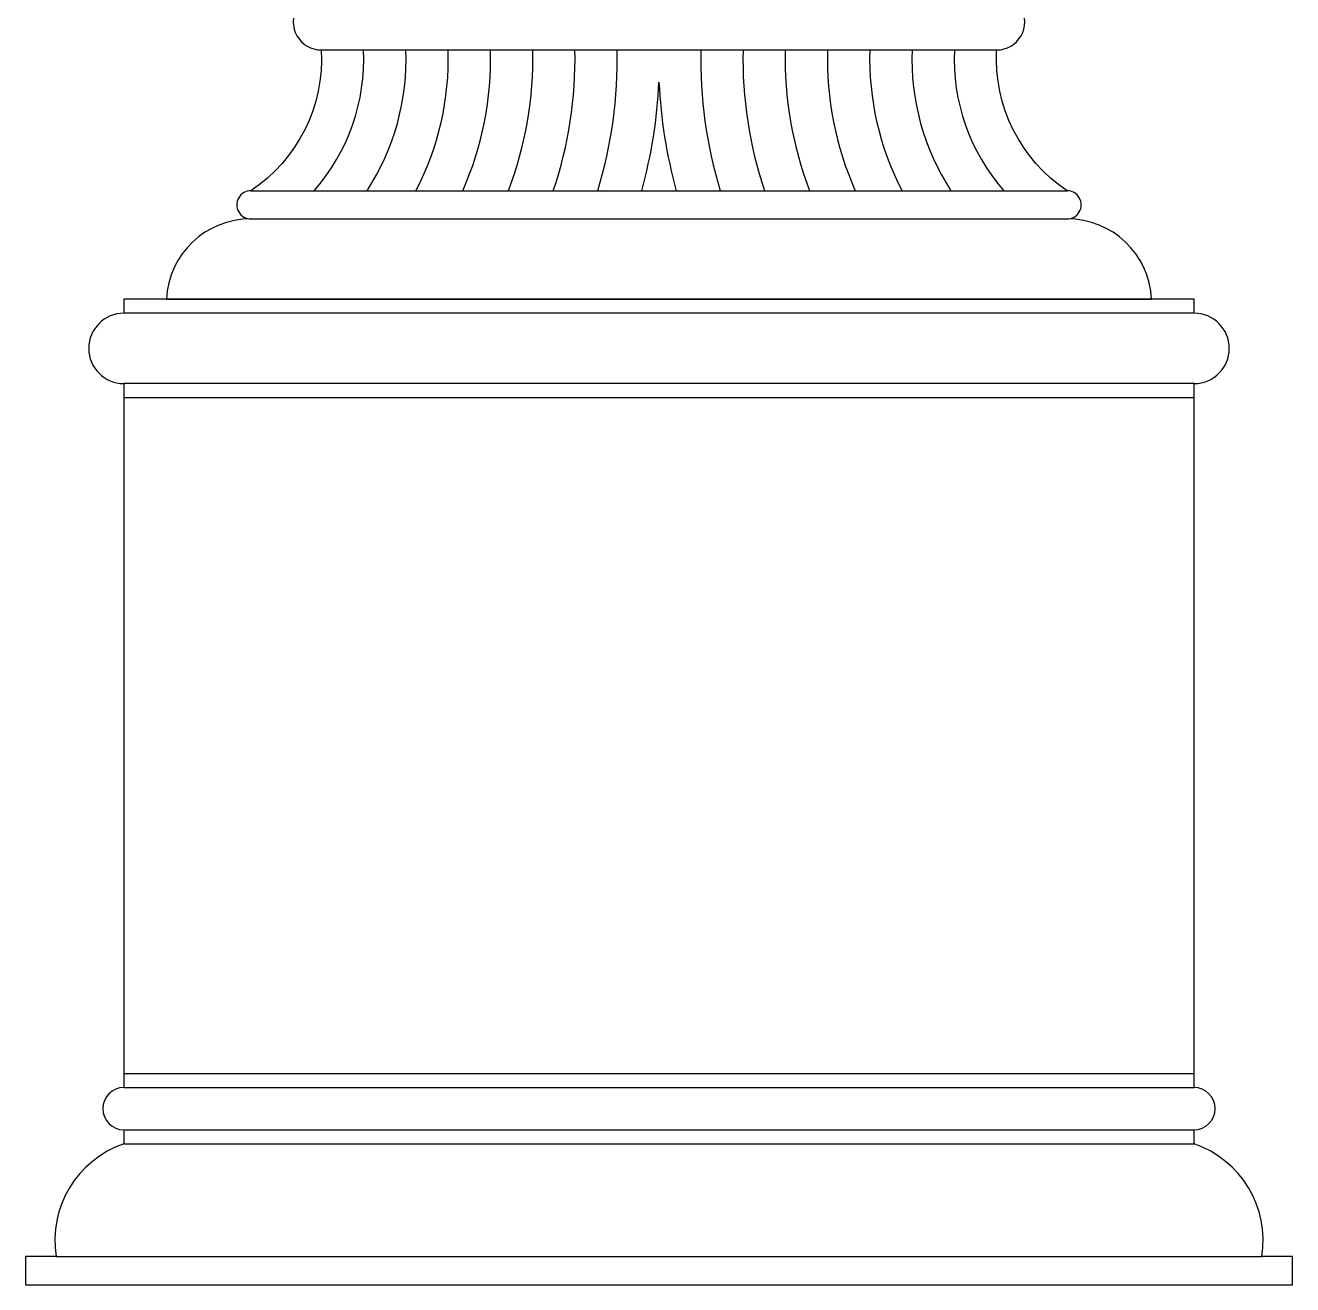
# Model space of a CAD drawing. Extents: x 15151 to 53333, y -36484 to -6005.
# Drawn here: x 43739 to 44268, y -14554 to -14028 of the extents above; entities that cross this region are included whole.
import ezdxf

# ---------------------------------------------------------------- set-up
doc = ezdxf.new("R2010")
doc.units = 0
doc.header["$MEASUREMENT"] = 0
for name, color, linetype in [('3', 3, 'CONTINUOUS'), ('4', 4, 'CONTINUOUS'), ('7', 7, 'CONTINUOUS')]:
    doc.layers.add(name, color=color, linetype=linetype)

# ---------------------------------------------------------------- blocks, each defined once
blk = doc.blocks.new('A$C79132812')
at = {"layer": '3'}
for p, q in [((210.2, 877), (689.8, 877)), ((160.2, 757), (740.41, 757)), ((100.27, 700), (799.73, 700)), ((830, 700), (100.27, 700)), ((830, 690), (70, 690)), ((830, 640), (70, 640)), ((70, 140), (830, 140)), ((70, 110), (830, 110)), ((70, 100), (830, 100)), ((21.85, 20), (878.15, 20))]:
    blk.add_line(p, q, dxfattribs=at)
for centre, radius, start, end in [((98.13, 870.71), 142.26, 318.79723, 2.53361), ((98.13, 870.71), 172.26, 327.04322, 2.09215), ((98.13, 870.71), 202.26, 332.3986, 1.78173), ((98.13, 870.71), 232.26, 336.20451, 1.55153), ((98.13, 870.71), 262.26, 339.06429, 1.37402), ((98.13, 870.71), 292.26, 341.29825, 1.23295), ((98.13, 870.71), 322.26, 343.09458, 1.11816), ((801.87, 870.71), 322.26, 178.88184, 196.90542), ((801.87, 870.71), 292.26, 178.76705, 198.70175), ((801.87, 870.71), 262.26, 178.62598, 200.93571), ((801.87, 870.71), 232.26, 178.44847, 203.79549), ((801.87, 870.71), 202.26, 178.21827, 207.6014), ((801.87, 870.71), 172.26, 177.90785, 212.95678), ((801.87, 870.71), 142.26, 177.46639, 221.20277), ((98.13, 870.71), 352.26, 344.57197, 357.31448), ((801.87, 870.71), 352.26, 182.68552, 195.42803)]:
    blk.add_arc(centre, radius, start, end, dxfattribs=at)
at = {"layer": '4'}
blk.add_lwpolyline([(210.2, 917, 1.000019), (210.2, 877, -0.265301), (160.2, 777, 1.000075), (160.2, 757, 0.402579), (100.27, 700), (70, 700), (70, 690, 1), (70, 640), (70, 140), (70, 140, 0.99863), (70, 110), (70, 100, 0.364338), (21.85, 20), (0, 20), (0, 0), (450, 0), (900, 0), (900, 20), (878.15, 20, 0.364338), (830, 100), (830, 110, 0.99863), (830, 140), (830, 140), (830, 640, 1), (830, 690), (830, 700), (799.73, 700, 0.402579), (739.8, 757, 1.000075), (739.8, 777, -0.265301), (689.8, 877, 1.000019), (689.8, 917)], format="xyb", dxfattribs=at)
blk.add_lwpolyline([(900, 0), (900, 19.99)], dxfattribs=at)
at = {"layer": '7'}
for p, q in [((160.2, 777), (739.8, 777)), ((830, 630), (70, 630)), ((70, 150), (830, 150))]:
    blk.add_line(p, q, dxfattribs=at)

msp = doc.modelspace()

# ---------------------------------------------------------------- block references
at = {"layer": '3', "xscale": 0.588, "yscale": 0.588, "zscale": 0.588}
msp.add_blockref('A$C79132812', (43739.18, -14553.96), dxfattribs=at)

doc.saveas('drawing.dxf')
